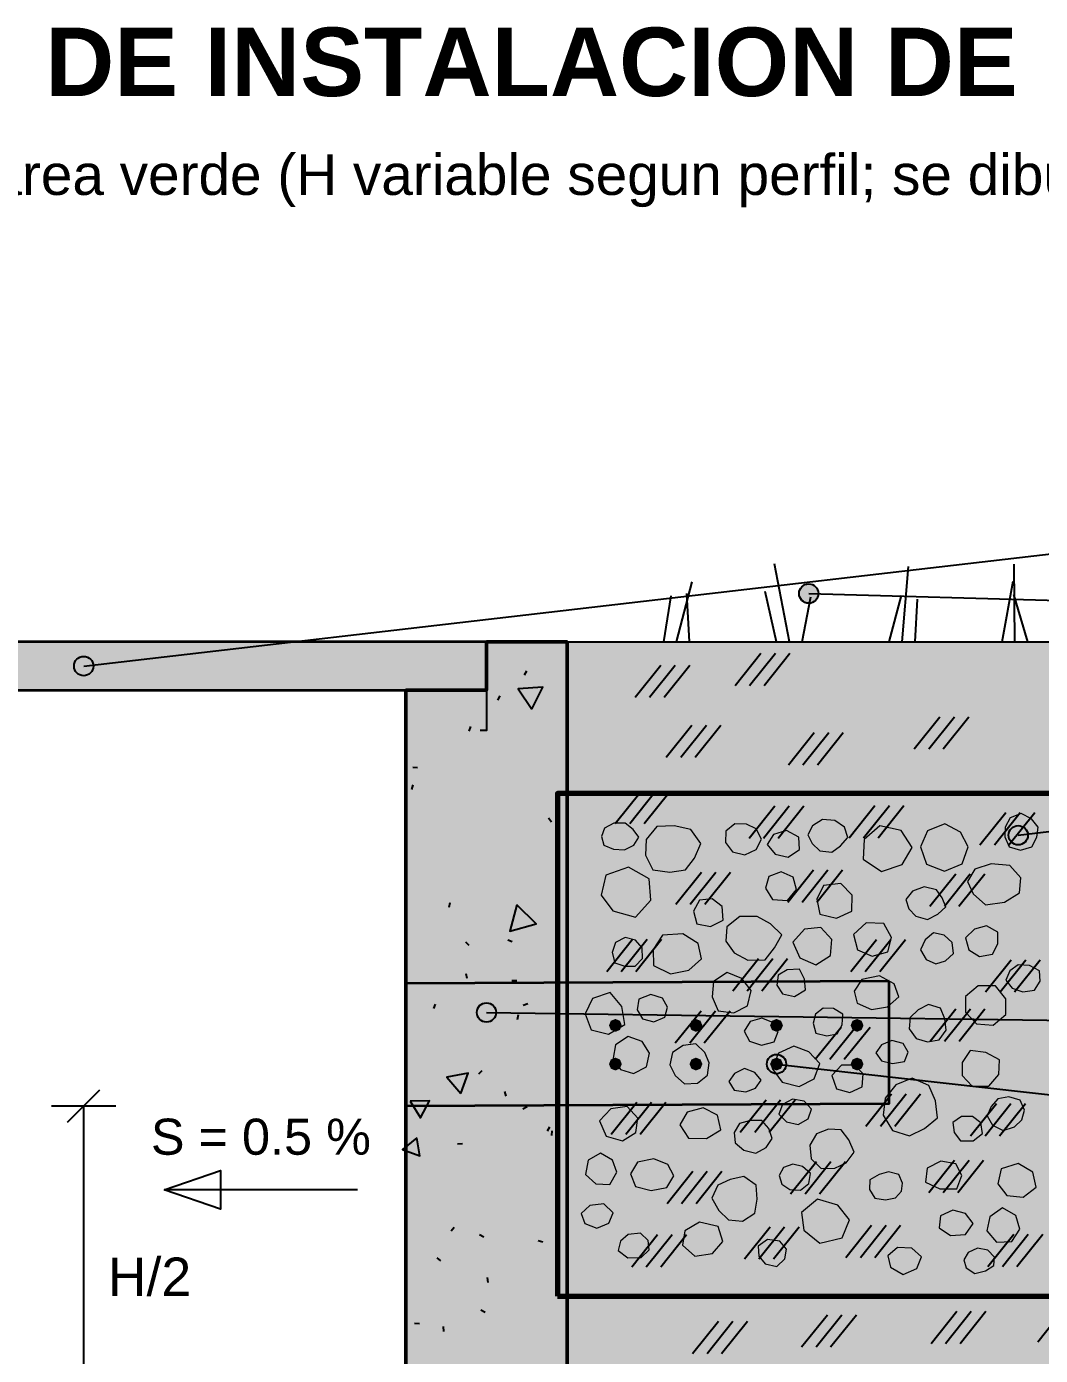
# Model space of a CAD drawing. Header units: metres. Extents: x 0 to 5.98, y 0.35 to 2.3.
# Drawn here: x 3.835 to 4.464, y 1.007 to 1.832 of the extents above; entities that cross this region are included whole.
import ezdxf
from ezdxf.enums import TextEntityAlignment as Align

# ---------------------------------------------------------------- set-up
doc = ezdxf.new("R2010")
doc.units = ezdxf.units.M
for name, color, linetype in [('LEY-COTA', 94, 'Continuous'), ('LEY-RELLENO', 8, 'Continuous'), ('LEY-SIMBOLO', 7, 'Continuous'), ('LEY-TEXTO', 7, 'Continuous'), ('LEY-TITULO', 160, 'Continuous')]:
    doc.layers.add(name, color=color, linetype=linetype)
doc.styles.add('ARIAL', font='arial.ttf')
doc.styles.add('ARIAL-N', font='arialbd.ttf')

# ---------------------------------------------------------------- blocks, each defined once
blk = doc.blocks.new('DETALLE_LLORADERO')
at = {"layer": 'LEY-RELLENO', "true_color": 0xecdec8}
h = blk.add_hatch(color=7, dxfattribs=at)
h.dxf.hatch_style = 1
h.paths.add_polyline_path([(-0.55, -0.31), (1.15, -0.31), (1.15, 0.6), (0.6, 0.6), (0.6, -0.1), (0, -0.1), (0, 0.6), (-0.55, 0.6)])
at = {"layer": 'LEY-RELLENO', "true_color": 0xdeded8}
h = blk.add_hatch(color=7, dxfattribs=at)
h.dxf.hatch_style = 1
h.paths.add_polyline_path([(0, 0), (0.6, 0), (0.6, 0.6), (0.55, 0.6), (0.55, 0.57), (0.5, 0.57), (0.5, 0.1), (0.1, 0.1), (0.1, 0.57), (0.05, 0.57), (0.05, 0.6), (0, 0.6)])
at = {"layer": 'LEY-RELLENO', "true_color": 0xd64646}
h = blk.add_hatch(color=7, dxfattribs=at)
h.dxf.hatch_style = 1
h.paths.add_polyline_path([(0.05, 0.57), (0.55, 0.57), (0.55, 0.6), (0.05, 0.6)])
at = {"layer": 'LEY-RELLENO', "true_color": 0xe8e0d0}
h = blk.add_hatch(color=7, dxfattribs=at)
h.dxf.hatch_style = 1
h.paths.add_polyline_path([(0.6, 0.2), (0.9, 0.2), (0.9, 0.5), (0.6, 0.5)])
at = {"layer": 'LEY-RELLENO', "true_color": 0xb0a084}
h = blk.add_hatch(color=7, dxfattribs=at)
h.dxf.hatch_style = 1
h.paths.add_polyline_path([(0.62315, 0.48433), (0.62143, 0.47918), (0.62283, 0.47395), (0.62889, 0.47135), (0.63558, 0.47099), (0.64138, 0.47385), (0.64447, 0.47888), (0.64096, 0.48364), (0.63616, 0.4875), (0.62897, 0.48747)])
h = blk.add_hatch(color=7, dxfattribs=at)
h.dxf.hatch_style = 1
h.paths.add_polyline_path([(0.69825, 0.47547), (0.70264, 0.46972), (0.71025, 0.46795), (0.71733, 0.4711), (0.72062, 0.47763), (0.71743, 0.48391), (0.71127, 0.4868), (0.70419, 0.48705), (0.69854, 0.48244)])
at = {"layer": 'LEY-RELLENO', "true_color": 0xc4b69c}
h = blk.add_hatch(color=7, dxfattribs=at)
h.dxf.hatch_style = 1
h.paths.add_polyline_path([(0.75848, 0.48977), (0.7524, 0.48591), (0.74953, 0.48028), (0.75214, 0.47479), (0.75679, 0.4703), (0.76424, 0.46954), (0.76979, 0.47349), (0.77433, 0.47859), (0.77223, 0.48494), (0.76627, 0.48913)])
at = {"layer": 'LEY-RELLENO', "true_color": 0x847c70}
h = blk.add_hatch(color=7, dxfattribs=at)
h.dxf.hatch_style = 1
h.paths.add_polyline_path([(0.83433, 0.45761), (0.84526, 0.46236), (0.84887, 0.47273), (0.8441, 0.48197), (0.83437, 0.48703), (0.82378, 0.4828), (0.81929, 0.47276), (0.82315, 0.46213)])
at = {"layer": 'LEY-RELLENO', "true_color": 0xb0a084}
h = blk.add_hatch(color=7, dxfattribs=at)
h.dxf.hatch_style = 1
h.paths.add_polyline_path([(0.88848, 0.4728), (0.89157, 0.47874), (0.89233, 0.48504), (0.88817, 0.49016), (0.88179, 0.4934), (0.87497, 0.49078), (0.87188, 0.48502), (0.87169, 0.47901), (0.87447, 0.47288), (0.88148, 0.47072)])
at = {"layer": 'LEY-RELLENO', "true_color": 0xc4b69c}
h = blk.add_hatch(color=7, dxfattribs=at)
h.dxf.hatch_style = 1
h.paths.add_polyline_path([(0.66654, 0.48583), (0.65572, 0.48543), (0.64909, 0.47733), (0.64871, 0.46762), (0.65318, 0.45849), (0.66384, 0.4571), (0.67343, 0.45858), (0.67919, 0.4657), (0.68302, 0.47491), (0.67689, 0.48349)])
at = {"layer": 'LEY-RELLENO', "true_color": 0xbaa88c}
h = blk.add_hatch(color=7, dxfattribs=at)
h.dxf.hatch_style = 1
h.paths.add_polyline_path([(0.72822, 0.48054), (0.72417, 0.47416), (0.72908, 0.46829), (0.73731, 0.46636), (0.74418, 0.47121), (0.74387, 0.47885), (0.73627, 0.4829)])
at = {"layer": 'LEY-RELLENO', "true_color": 0xb0a084}
h = blk.add_hatch(color=7, dxfattribs=at)
h.dxf.hatch_style = 1
h.paths.add_polyline_path([(0.80792, 0.46185), (0.81417, 0.4725), (0.80726, 0.48297), (0.79405, 0.48575), (0.7843, 0.47737), (0.78385, 0.46515), (0.79517, 0.45759)])
at = {"layer": 'LEY-RELLENO', "true_color": 0xc4b69c}
h = blk.add_hatch(color=7, dxfattribs=at)
h.dxf.hatch_style = 1
h.paths.add_polyline_path([(0.8531, 0.45904), (0.84854, 0.45136), (0.85204, 0.44364), (0.85973, 0.43688), (0.87158, 0.43853), (0.88078, 0.44435), (0.88153, 0.45357), (0.87484, 0.46122), (0.86327, 0.46233)])
at = {"layer": 'LEY-RELLENO', "true_color": 0xb0a084}
h = blk.add_hatch(color=7, dxfattribs=at)
h.dxf.hatch_style = 1
h.paths.add_polyline_path([(0.6284, 0.43305), (0.64238, 0.42915), (0.65196, 0.43972), (0.65096, 0.45305), (0.63808, 0.46029), (0.62417, 0.45532), (0.62113, 0.4429)])
at = {"layer": 'LEY-RELLENO', "true_color": 0xbaa88c}
h = blk.add_hatch(color=7, dxfattribs=at)
h.dxf.hatch_style = 1
h.paths.add_polyline_path([(0.73685, 0.43953), (0.74242, 0.44624), (0.74039, 0.45393), (0.73292, 0.45739), (0.72525, 0.45444), (0.72319, 0.44715), (0.72746, 0.44015)])
at = {"layer": 'LEY-RELLENO', "true_color": 0xc4b69c}
h = blk.add_hatch(color=7, dxfattribs=at)
h.dxf.hatch_style = 1
h.paths.add_polyline_path([(0.76717, 0.42859), (0.77677, 0.43299), (0.77697, 0.44285), (0.76985, 0.45003), (0.75906, 0.44887), (0.75494, 0.44026), (0.75688, 0.43096)])
at = {"layer": 'LEY-RELLENO', "true_color": 0x847c70}
h = blk.add_hatch(color=7, dxfattribs=at)
h.dxf.hatch_style = 1
h.paths.add_polyline_path([(0.83507, 0.43548), (0.83289, 0.44111), (0.82925, 0.44622), (0.82159, 0.44796), (0.81441, 0.44526), (0.81028, 0.44006), (0.81218, 0.43437), (0.81641, 0.42979), (0.82369, 0.42778), (0.83006, 0.43104)])
h = blk.add_hatch(color=7, dxfattribs=at)
h.dxf.hatch_style = 1
h.paths.add_polyline_path([(0.68059, 0.42505), (0.68903, 0.42334), (0.69685, 0.42729), (0.69629, 0.43573), (0.6901, 0.44059), (0.68223, 0.43967), (0.67856, 0.43292)])
at = {"layer": 'LEY-RELLENO', "true_color": 0x968a76}
h = blk.add_hatch(color=7, dxfattribs=at)
h.dxf.hatch_style = 1
h.paths.add_polyline_path([(0.72883, 0.41003), (0.73324, 0.41821), (0.72633, 0.42509), (0.71797, 0.42958), (0.70714, 0.42968), (0.69913, 0.42319), (0.69849, 0.41422), (0.70374, 0.40708), (0.71213, 0.40241), (0.72293, 0.4027)])
at = {"layer": 'LEY-RELLENO', "true_color": 0xb0a084}
h = blk.add_hatch(color=7, dxfattribs=at)
h.dxf.hatch_style = 1
h.paths.add_polyline_path([(0.76355, 0.4053), (0.76432, 0.41531), (0.75759, 0.42268), (0.74744, 0.42165), (0.74018, 0.41375), (0.74456, 0.4039), (0.75439, 0.39965)])
at = {"layer": 'LEY-RELLENO', "true_color": 0xc4b69c}
h = blk.add_hatch(color=7, dxfattribs=at)
h.dxf.hatch_style = 1
h.paths.add_polyline_path([(0.78554, 0.42558), (0.77783, 0.41842), (0.78027, 0.40886), (0.78934, 0.40501), (0.79899, 0.40757), (0.80141, 0.41655), (0.79663, 0.42521)])
at = {"layer": 'LEY-RELLENO', "true_color": 0x847c70}
h = blk.add_hatch(color=7, dxfattribs=at)
h.dxf.hatch_style = 1
h.paths.add_polyline_path([(0.85604, 0.40475), (0.86414, 0.40615), (0.86744, 0.41265), (0.86727, 0.4199), (0.86023, 0.42371), (0.85279, 0.42178), (0.84739, 0.41636), (0.8493, 0.40899)])
h = blk.add_hatch(color=7, dxfattribs=at)
h.dxf.hatch_style = 1
h.paths.add_polyline_path([(0.63597, 0.41652), (0.63007, 0.41335), (0.6281, 0.40719), (0.62966, 0.4008), (0.63586, 0.39867), (0.64224, 0.3987), (0.64691, 0.40351), (0.64669, 0.41012), (0.64238, 0.41495)])
h = blk.add_hatch(color=7, dxfattribs=at)
h.dxf.hatch_style = 1
h.paths.add_polyline_path([(0.66426, 0.39393), (0.6755, 0.39632), (0.68347, 0.40323), (0.68133, 0.4128), (0.67178, 0.41872), (0.65923, 0.41794), (0.65353, 0.40914), (0.65359, 0.39923)])
h = blk.add_hatch(color=7, dxfattribs=at)
h.dxf.hatch_style = 1
h.paths.add_polyline_path([(0.82888, 0.40013), (0.83486, 0.40212), (0.83975, 0.40664), (0.83908, 0.41352), (0.83412, 0.41801), (0.82745, 0.41949), (0.82221, 0.41512), (0.81934, 0.4088), (0.82292, 0.40283)])
at = {"layer": 'LEY-RELLENO', "true_color": 0xc4b69c}
h = blk.add_hatch(color=7, dxfattribs=at)
h.dxf.hatch_style = 1
h.paths.add_polyline_path([(0.73098, 0.3931), (0.73025, 0.38704), (0.73376, 0.38155), (0.74121, 0.37998), (0.74789, 0.38397), (0.74737, 0.39077), (0.7442, 0.39688), (0.73667, 0.39653)])
at = {"layer": 'LEY-RELLENO', "true_color": 0xbaa88c}
h = blk.add_hatch(color=7, dxfattribs=at)
h.dxf.hatch_style = 1
h.paths.add_polyline_path([(0.89324, 0.39588), (0.88694, 0.39922), (0.87997, 0.39967), (0.87477, 0.39581), (0.87232, 0.39014), (0.87631, 0.38503), (0.88278, 0.38288), (0.89012, 0.38389), (0.89362, 0.38951)])
at = {"layer": 'LEY-RELLENO', "true_color": 0xb4d6f6}
h = blk.add_hatch(color=7, dxfattribs=at)
h.dxf.hatch_style = 1
h.paths.add_polyline_path([(0.8, 0.3895), (0.5, 0.388), (0.5, 0.312), (0.8, 0.3135)])
at = {"layer": 'LEY-RELLENO', "true_color": 0x847c70}
h = blk.add_hatch(color=7, dxfattribs=at)
h.dxf.hatch_style = 1
h.paths.add_polyline_path([(0.69388, 0.37101), (0.70349, 0.36984), (0.71208, 0.3741), (0.71419, 0.38367), (0.70843, 0.39111), (0.69939, 0.3949), (0.69092, 0.38924), (0.69016, 0.37978)])
at = {"layer": 'LEY-RELLENO', "true_color": 0xc4b69c}
h = blk.add_hatch(color=7, dxfattribs=at)
h.dxf.hatch_style = 1
h.paths.add_polyline_path([(0.806, 0.37968), (0.80294, 0.38779), (0.79387, 0.39275), (0.78298, 0.39053), (0.77829, 0.38334), (0.78007, 0.37571), (0.78901, 0.37191), (0.79892, 0.37343)])
at = {"layer": 'LEY-RELLENO', "true_color": 0xbaa88c}
h = blk.add_hatch(color=7, dxfattribs=at)
h.dxf.hatch_style = 1
h.paths.add_polyline_path([(0.63576, 0.36262), (0.63395, 0.37371), (0.62671, 0.38238), (0.61582, 0.37859), (0.61121, 0.36925), (0.61487, 0.35914), (0.62579, 0.35648)])
h = blk.add_hatch(color=7, dxfattribs=at)
h.dxf.hatch_style = 1
h.paths.add_polyline_path([(0.65393, 0.36413), (0.66078, 0.36706), (0.66227, 0.37321), (0.65925, 0.37886), (0.65193, 0.38127), (0.64454, 0.37823), (0.6436, 0.37167), (0.64681, 0.36616)])
at = {"layer": 'LEY-RELLENO', "true_color": 0x847c70}
h = blk.add_hatch(color=7, dxfattribs=at)
h.dxf.hatch_style = 1
h.paths.add_polyline_path([(0.85402, 0.36294), (0.86438, 0.36216), (0.87227, 0.36872), (0.87229, 0.37847), (0.86597, 0.3865), (0.85514, 0.38661), (0.8472, 0.37993), (0.84734, 0.37016)])
h = blk.add_hatch(color=7, dxfattribs=at)
h.dxf.hatch_style = 1
h.paths.add_polyline_path([(0.76535, 0.37257), (0.75905, 0.37264), (0.75422, 0.36903), (0.75269, 0.36338), (0.75446, 0.3571), (0.76113, 0.35548), (0.76769, 0.35671), (0.77083, 0.36234), (0.77108, 0.36891)])
h = blk.add_hatch(color=7, dxfattribs=at)
h.dxf.hatch_style = 1
h.paths.add_polyline_path([(0.8124, 0.35982), (0.81658, 0.35385), (0.82361, 0.35186), (0.831, 0.35305), (0.83537, 0.35908), (0.83454, 0.36601), (0.83173, 0.3727), (0.82438, 0.37505), (0.81801, 0.37156), (0.81301, 0.36688)])
at = {"layer": 'LEY-RELLENO', "true_color": 0x232323}
h = blk.add_hatch(color=7, dxfattribs=at)
h.dxf.hatch_style = 1
h.paths.add_polyline_path([(0.634, 0.362), (0.63283, 0.36483), (0.63, 0.366), (0.62717, 0.36483), (0.626, 0.362), (0.62717, 0.35917), (0.63, 0.358), (0.63283, 0.35917)])
h = blk.add_hatch(color=7, dxfattribs=at)
h.dxf.hatch_style = 1
h.paths.add_polyline_path([(0.684, 0.362), (0.68283, 0.36483), (0.68, 0.366), (0.67717, 0.36483), (0.676, 0.362), (0.67717, 0.35917), (0.68, 0.358), (0.68283, 0.35917)])
at = {"layer": 'LEY-RELLENO', "true_color": 0x847c70}
h = blk.add_hatch(color=7, dxfattribs=at)
h.dxf.hatch_style = 1
h.paths.add_polyline_path([(0.71362, 0.36434), (0.70986, 0.35837), (0.7132, 0.35211), (0.72073, 0.34965), (0.72845, 0.35189), (0.73106, 0.35822), (0.72767, 0.36384), (0.72091, 0.36656)])
at = {"layer": 'LEY-RELLENO', "true_color": 0x232323}
h = blk.add_hatch(color=7, dxfattribs=at)
h.dxf.hatch_style = 1
h.paths.add_polyline_path([(0.734, 0.362), (0.73283, 0.36483), (0.73, 0.366), (0.72717, 0.36483), (0.726, 0.362), (0.72717, 0.35917), (0.73, 0.358), (0.73283, 0.35917)])
h = blk.add_hatch(color=7, dxfattribs=at)
h.dxf.hatch_style = 1
h.paths.add_polyline_path([(0.784, 0.362), (0.78283, 0.36483), (0.78, 0.366), (0.77717, 0.36483), (0.776, 0.362), (0.77717, 0.35917), (0.78, 0.358), (0.78283, 0.35917)])
at = {"layer": 'LEY-RELLENO', "true_color": 0xbaa88c}
h = blk.add_hatch(color=7, dxfattribs=at)
h.dxf.hatch_style = 1
h.paths.add_polyline_path([(0.64924, 0.33624), (0.65108, 0.34469), (0.64659, 0.35201), (0.63784, 0.35508), (0.62997, 0.35003), (0.62868, 0.34156), (0.63315, 0.33471), (0.64134, 0.33204)])
h = blk.add_hatch(color=7, dxfattribs=at)
h.dxf.hatch_style = 1
h.paths.add_polyline_path([(0.66382, 0.33757), (0.66719, 0.33093), (0.67291, 0.32581), (0.68096, 0.32608), (0.68707, 0.33118), (0.68813, 0.33866), (0.68543, 0.34526), (0.67984, 0.35057), (0.67197, 0.34959), (0.6655, 0.34516)])
at = {"layer": 'LEY-RELLENO', "true_color": 0xc4b69c}
h = blk.add_hatch(color=7, dxfattribs=at)
h.dxf.hatch_style = 1
h.paths.add_polyline_path([(0.73124, 0.34475), (0.72739, 0.33522), (0.73347, 0.32666), (0.74397, 0.3241), (0.75344, 0.32884), (0.75693, 0.33834), (0.75003, 0.34561), (0.74075, 0.3491)])
at = {"layer": 'LEY-RELLENO', "true_color": 0x847c70}
h = blk.add_hatch(color=7, dxfattribs=at)
h.dxf.hatch_style = 1
h.paths.add_polyline_path([(0.79509, 0.35002), (0.79173, 0.34506), (0.79517, 0.34004), (0.80189, 0.33842), (0.80938, 0.33964), (0.81174, 0.3454), (0.80867, 0.35078), (0.80147, 0.35255)])
h = blk.add_hatch(color=7, dxfattribs=at)
h.dxf.hatch_style = 1
h.paths.add_polyline_path([(0.85027, 0.34648), (0.84515, 0.33894), (0.84531, 0.33088), (0.8515, 0.32424), (0.86175, 0.32421), (0.8679, 0.33146), (0.86835, 0.34058), (0.8599, 0.34507)])
at = {"layer": 'LEY-RELLENO', "true_color": 0x232323}
h = blk.add_hatch(color=7, dxfattribs=at)
h.dxf.hatch_style = 1
h.paths.add_polyline_path([(0.634, 0.338), (0.63283, 0.34083), (0.63, 0.342), (0.62717, 0.34083), (0.626, 0.338), (0.62717, 0.33517), (0.63, 0.334), (0.63283, 0.33517)])
h = blk.add_hatch(color=7, dxfattribs=at)
h.dxf.hatch_style = 1
h.paths.add_polyline_path([(0.684, 0.338), (0.68283, 0.34083), (0.68, 0.342), (0.67717, 0.34083), (0.676, 0.338), (0.67717, 0.33517), (0.68, 0.334), (0.68283, 0.33517)])
h = blk.add_hatch(color=7, dxfattribs=at)
h.dxf.hatch_style = 1
h.paths.add_polyline_path([(0.734, 0.338), (0.73283, 0.34083), (0.73, 0.342), (0.72717, 0.34083), (0.726, 0.338), (0.72717, 0.33517), (0.73, 0.334), (0.73283, 0.33517)])
h = blk.add_hatch(color=7, dxfattribs=at)
h.dxf.hatch_style = 1
h.paths.add_polyline_path([(0.784, 0.338), (0.78283, 0.34083), (0.78, 0.342), (0.77717, 0.34083), (0.776, 0.338), (0.77717, 0.33517), (0.78, 0.334), (0.78283, 0.33517)])
at = {"layer": 'LEY-RELLENO', "true_color": 0x968a76}
h = blk.add_hatch(color=7, dxfattribs=at)
h.dxf.hatch_style = 1
h.paths.add_polyline_path([(0.71093, 0.32069), (0.71697, 0.32299), (0.72052, 0.32793), (0.71658, 0.33274), (0.7101, 0.33527), (0.70401, 0.33224), (0.70051, 0.32723), (0.70368, 0.32172)])
at = {"layer": 'LEY-RELLENO', "true_color": 0xbaa88c}
h = blk.add_hatch(color=7, dxfattribs=at)
h.dxf.hatch_style = 1
h.paths.add_polyline_path([(0.7672, 0.32266), (0.7755, 0.3204), (0.78317, 0.32384), (0.78388, 0.33194), (0.77821, 0.33727), (0.77023, 0.3373), (0.76433, 0.331)])
at = {"layer": 'LEY-RELLENO', "true_color": 0x968a76}
h = blk.add_hatch(color=7, dxfattribs=at)
h.dxf.hatch_style = 1
h.paths.add_polyline_path([(0.79613, 0.3062), (0.80194, 0.29674), (0.81248, 0.29346), (0.82183, 0.29795), (0.82993, 0.30463), (0.82874, 0.3151), (0.82445, 0.32478), (0.81417, 0.32927), (0.80396, 0.32507), (0.7975, 0.31684)])
at = {"layer": 'LEY-RELLENO', "true_color": 0x847c70}
h = blk.add_hatch(color=7, dxfattribs=at)
h.dxf.hatch_style = 1
h.paths.add_polyline_path([(0.75169, 0.31002), (0.74708, 0.31497), (0.73987, 0.31631), (0.7338, 0.3129), (0.73152, 0.30695), (0.73629, 0.30209), (0.74348, 0.30046), (0.74955, 0.30405)])
at = {"layer": 'LEY-RELLENO', "true_color": 0xb0a084}
h = blk.add_hatch(color=7, dxfattribs=at)
h.dxf.hatch_style = 1
h.paths.add_polyline_path([(0.86736, 0.31636), (0.86317, 0.31176), (0.86065, 0.3059), (0.86402, 0.3), (0.87074, 0.29679), (0.87768, 0.29908), (0.88235, 0.30342), (0.88395, 0.30941), (0.88129, 0.31558), (0.87419, 0.31764)])
at = {"layer": 'LEY-RELLENO', "true_color": 0x968a76}
h = blk.add_hatch(color=7, dxfattribs=at)
h.dxf.hatch_style = 1
h.paths.add_polyline_path([(0.62022, 0.30272), (0.62422, 0.29327), (0.63432, 0.29038), (0.64263, 0.29559), (0.64383, 0.30448), (0.63735, 0.31171), (0.62714, 0.31027)])
at = {"layer": 'LEY-RELLENO', "true_color": 0xb0a084}
h = blk.add_hatch(color=7, dxfattribs=at)
h.dxf.hatch_style = 1
h.paths.add_polyline_path([(0.67003, 0.30021), (0.67538, 0.29202), (0.68649, 0.29182), (0.69539, 0.29727), (0.6933, 0.30623), (0.68442, 0.31087), (0.6746, 0.30812)])
at = {"layer": 'LEY-RELLENO', "true_color": 0x968a76}
h = blk.add_hatch(color=7, dxfattribs=at)
h.dxf.hatch_style = 1
h.paths.add_polyline_path([(0.85161, 0.30554), (0.8449, 0.30543), (0.83937, 0.30165), (0.84025, 0.29561), (0.84425, 0.29025), (0.85202, 0.29031), (0.85779, 0.29495), (0.8568, 0.30151)])
h = blk.add_hatch(color=7, dxfattribs=at)
h.dxf.hatch_style = 1
h.paths.add_polyline_path([(0.70713, 0.30117), (0.70376, 0.29552), (0.7044, 0.28906), (0.70977, 0.28457), (0.71708, 0.28275), (0.7236, 0.28621), (0.72724, 0.29188), (0.72531, 0.298), (0.72094, 0.303), (0.71383, 0.30307)])
at = {"layer": 'LEY-RELLENO', "true_color": 0x847c70}
h = blk.add_hatch(color=7, dxfattribs=at)
h.dxf.hatch_style = 1
h.paths.add_polyline_path([(0.75767, 0.2731), (0.76611, 0.27346), (0.77314, 0.27676), (0.77826, 0.28339), (0.77496, 0.291), (0.77022, 0.29727), (0.76222, 0.29767), (0.75484, 0.29475), (0.75068, 0.2877), (0.7515, 0.27926)])
at = {"layer": 'LEY-RELLENO', "true_color": 0xc4b69c}
h = blk.add_hatch(color=7, dxfattribs=at)
h.dxf.hatch_style = 1
h.paths.add_polyline_path([(0.61313, 0.27826), (0.61135, 0.26951), (0.61783, 0.26372), (0.62652, 0.26328), (0.63088, 0.27082), (0.62815, 0.27838), (0.62085, 0.28265)])
at = {"layer": 'LEY-RELLENO', "true_color": 0xbaa88c}
h = blk.add_hatch(color=7, dxfattribs=at)
h.dxf.hatch_style = 1
h.paths.add_polyline_path([(0.6424, 0.26207), (0.65217, 0.25953), (0.66191, 0.26144), (0.66618, 0.26853), (0.66251, 0.27556), (0.65379, 0.27914), (0.64377, 0.2771), (0.63933, 0.26982)])
at = {"layer": 'LEY-RELLENO', "true_color": 0x847c70}
h = blk.add_hatch(color=7, dxfattribs=at)
h.dxf.hatch_style = 1
h.paths.add_polyline_path([(0.73321, 0.26339), (0.73827, 0.26019), (0.74479, 0.25983), (0.75015, 0.2638), (0.75103, 0.27014), (0.74622, 0.27451), (0.74019, 0.27589), (0.73432, 0.2739), (0.73169, 0.26878)])
at = {"layer": 'LEY-RELLENO', "true_color": 0xc4b69c}
h = blk.add_hatch(color=7, dxfattribs=at)
h.dxf.hatch_style = 1
h.paths.add_polyline_path([(0.84184, 0.26053), (0.84494, 0.26875), (0.84125, 0.27602), (0.83193, 0.27776), (0.82348, 0.27346), (0.82236, 0.26462), (0.83146, 0.26052)])
at = {"layer": 'LEY-RELLENO', "true_color": 0x847c70}
h = blk.add_hatch(color=7, dxfattribs=at)
h.dxf.hatch_style = 1
h.paths.add_polyline_path([(0.86933, 0.27294), (0.86743, 0.26368), (0.87303, 0.25649), (0.88309, 0.25549), (0.89118, 0.26163), (0.88906, 0.2709), (0.88003, 0.27624)])
h = blk.add_hatch(color=7, dxfattribs=at)
h.dxf.hatch_style = 1
h.paths.add_polyline_path([(0.69354, 0.26284), (0.68987, 0.25473), (0.69426, 0.24721), (0.70011, 0.24133), (0.70896, 0.2404), (0.71657, 0.24543), (0.71805, 0.25405), (0.7173, 0.26293), (0.70971, 0.26831), (0.70114, 0.26633)])
at = {"layer": 'LEY-RELLENO', "true_color": 0xb0a084}
h = blk.add_hatch(color=7, dxfattribs=at)
h.dxf.hatch_style = 1
h.paths.add_polyline_path([(0.8059, 0.26943), (0.79952, 0.27104), (0.79362, 0.26943), (0.78795, 0.26619), (0.78768, 0.26017), (0.79093, 0.25479), (0.79769, 0.25364), (0.80375, 0.25494), (0.80762, 0.25901), (0.80811, 0.26415)])
at = {"layer": 'LEY-RELLENO', "true_color": 0x847c70}
h = blk.add_hatch(color=7, dxfattribs=at)
h.dxf.hatch_style = 1
h.paths.add_polyline_path([(0.62855, 0.24564), (0.62288, 0.2512), (0.61418, 0.25017), (0.6088, 0.24531), (0.61099, 0.23912), (0.6185, 0.2362), (0.62591, 0.23927)])
at = {"layer": 'LEY-RELLENO', "true_color": 0x968a76}
h = blk.add_hatch(color=7, dxfattribs=at)
h.dxf.hatch_style = 1
h.paths.add_polyline_path([(0.74554, 0.2459), (0.747, 0.23487), (0.7569, 0.22682), (0.77075, 0.23025), (0.77525, 0.24139), (0.76811, 0.25047), (0.75541, 0.2542)])
at = {"layer": 'LEY-RELLENO', "true_color": 0xb0a084}
h = blk.add_hatch(color=7, dxfattribs=at)
h.dxf.hatch_style = 1
h.paths.add_polyline_path([(0.86241, 0.24328), (0.86061, 0.23445), (0.86658, 0.22744), (0.87595, 0.22778), (0.88093, 0.23545), (0.87859, 0.24404), (0.87025, 0.2488)])
at = {"layer": 'LEY-RELLENO', "true_color": 0x968a76}
h = blk.add_hatch(color=7, dxfattribs=at)
h.dxf.hatch_style = 1
h.paths.add_polyline_path([(0.67931, 0.21879), (0.69025, 0.22053), (0.69672, 0.22778), (0.69384, 0.23714), (0.68229, 0.23983), (0.67301, 0.23452), (0.67166, 0.2256)])
h = blk.add_hatch(color=7, dxfattribs=at)
h.dxf.hatch_style = 1
h.paths.add_polyline_path([(0.84724, 0.24528), (0.83937, 0.2474), (0.8318, 0.24383), (0.83103, 0.23646), (0.8379, 0.23162), (0.84724, 0.23226), (0.85196, 0.23906)])
at = {"layer": 'LEY-RELLENO', "true_color": 0xb0a084}
h = blk.add_hatch(color=7, dxfattribs=at)
h.dxf.hatch_style = 1
h.paths.add_polyline_path([(0.63316, 0.22808), (0.63166, 0.2222), (0.63766, 0.21775), (0.64603, 0.21787), (0.65104, 0.22272), (0.65033, 0.22845), (0.64553, 0.23313), (0.63786, 0.23217)])
at = {"layer": 'LEY-RELLENO', "true_color": 0xbaa88c}
h = blk.add_hatch(color=7, dxfattribs=at)
h.dxf.hatch_style = 1
h.paths.add_polyline_path([(0.719, 0.21879), (0.72287, 0.214), (0.73021, 0.21228), (0.73509, 0.21719), (0.73627, 0.22304), (0.732, 0.2281), (0.72447, 0.22913), (0.71852, 0.22495)])
at = {"layer": 'LEY-RELLENO', "true_color": 0xb0a084}
h = blk.add_hatch(color=7, dxfattribs=at)
h.dxf.hatch_style = 1
h.paths.add_polyline_path([(0.8051, 0.22406), (0.79909, 0.2189), (0.80064, 0.21189), (0.80854, 0.20742), (0.81712, 0.21117), (0.81992, 0.21827), (0.81389, 0.22377)])
at = {"layer": 'LEY-RELLENO', "true_color": 0xc4b69c}
h = blk.add_hatch(color=7, dxfattribs=at)
h.dxf.hatch_style = 1
h.paths.add_polyline_path([(0.86122, 0.22242), (0.85465, 0.22378), (0.84898, 0.22109), (0.84619, 0.21657), (0.84774, 0.21156), (0.85312, 0.20796), (0.85977, 0.20962), (0.86493, 0.21289), (0.86531, 0.21821)])
at = {"layer": 'LEY-SIMBOLO'}
h = blk.add_hatch(color=30, dxfattribs=at)
edge = h.paths.add_edge_path()
edge.add_arc((0.75, 0.63), 0.006, 0, 360)
h = blk.add_hatch(color=30, dxfattribs=at)
edge = h.paths.add_edge_path()
edge.add_arc((0.3, 0.585), 0.006, 0, 360)
h = blk.add_hatch(color=30, dxfattribs=at)
edge = h.paths.add_edge_path()
edge.add_arc((0.88, 0.48), 0.006, 0, 360)
h = blk.add_hatch(color=30, dxfattribs=at)
edge = h.paths.add_edge_path()
edge.add_arc((0.55, 0.37), 0.006, 0, 360)
h = blk.add_hatch(color=30, dxfattribs=at)
edge = h.paths.add_edge_path()
edge.add_arc((0.73, 0.338), 0.006, 0, 360)
at = {"layer": 'LEY-COTA', "color": 30}
for p, q in [((0.3, 0.585), (1.29, 0.7)), ((0.75, 0.63), (1.29, 0.615)), ((0.88, 0.48), (1.29, 0.53)), ((0.55, 0.37), (1.29, 0.36)), ((0.73, 0.338), (1.29, 0.275))]:
    blk.add_line(p, q, dxfattribs=at)
at = {"layer": 'LEY-COTA', "color": 94}
for p, q in [((0.29, 0.302), (0.31, 0.322)), ((0.28, 0.312), (0.32, 0.312)), ((0.3, 0.1), (0.3, 0.312))]:
    blk.add_line(p, q, dxfattribs=at)
at = {"layer": 'LEY-RELLENO', "true_color": 0xa5845c}
for p, q in [((0.64219, 0.56561), (0.65819, 0.58561)), ((0.65119, 0.56561), (0.66719, 0.58561)), ((0.66019, 0.56561), (0.67619, 0.58561)), ((0.7043, 0.57294), (0.7203, 0.59294)), ((0.7133, 0.57294), (0.7293, 0.59294)), ((0.7223, 0.57294), (0.7383, 0.59294)), ((0.81544, 0.53354), (0.83144, 0.55354)), ((0.82444, 0.53354), (0.84044, 0.55354)), ((0.83344, 0.53354), (0.84944, 0.55354)), ((0.66153, 0.52842), (0.67753, 0.54842)), ((0.67053, 0.52842), (0.68653, 0.54842)), ((0.67953, 0.52842), (0.69553, 0.54842)), ((0.73738, 0.52373), (0.75338, 0.54373)), ((0.74638, 0.52373), (0.76238, 0.54373)), ((0.75538, 0.52373), (0.77138, 0.54373)), ((0.6299, 0.48734), (0.6459, 0.50734)), ((0.6389, 0.48734), (0.6549, 0.50734)), ((0.6479, 0.48734), (0.6639, 0.50734)), ((0.71294, 0.47825), (0.72894, 0.49825)), ((0.72194, 0.47825), (0.73794, 0.49825)), ((0.73094, 0.47825), (0.74694, 0.49825)), ((0.77507, 0.47849), (0.79107, 0.49849)), ((0.78407, 0.47849), (0.80007, 0.49849)), ((0.79307, 0.47849), (0.80907, 0.49849)), ((0.85622, 0.47405), (0.87222, 0.49405)), ((0.86522, 0.47405), (0.88122, 0.49405)), ((0.87422, 0.47405), (0.89022, 0.49405)), ((0.66742, 0.43719), (0.68342, 0.45719)), ((0.67642, 0.43719), (0.69242, 0.45719)), ((0.68542, 0.43719), (0.70142, 0.45719)), ((0.73693, 0.43855), (0.75293, 0.45855)), ((0.74593, 0.43855), (0.76193, 0.45855)), ((0.75493, 0.43855), (0.77093, 0.45855)), ((0.82521, 0.43596), (0.84121, 0.45596)), ((0.83421, 0.43596), (0.85021, 0.45596)), ((0.84321, 0.43596), (0.85921, 0.45596)), ((0.62462, 0.39548), (0.64062, 0.41548)), ((0.63362, 0.39548), (0.64962, 0.41548)), ((0.64262, 0.39548), (0.65862, 0.41548)), ((0.77605, 0.39539), (0.79205, 0.41539)), ((0.78505, 0.39539), (0.80105, 0.41539)), ((0.79405, 0.39539), (0.81005, 0.41539)), ((0.70281, 0.38348), (0.71881, 0.40348)), ((0.71181, 0.38348), (0.72781, 0.40348)), ((0.72081, 0.38348), (0.73681, 0.40348)), ((0.85971, 0.38273), (0.87571, 0.40273)), ((0.86871, 0.38273), (0.88471, 0.40273)), ((0.87771, 0.38273), (0.89371, 0.40273)), ((0.8253, 0.35218), (0.8413, 0.37218)), ((0.8343, 0.35218), (0.8503, 0.37218)), ((0.8433, 0.35218), (0.8593, 0.37218)), ((0.66718, 0.3511), (0.68318, 0.3711)), ((0.67618, 0.3511), (0.69218, 0.3711)), ((0.68518, 0.3511), (0.70118, 0.3711)), ((0.75407, 0.34099), (0.77007, 0.36099)), ((0.76307, 0.34099), (0.77907, 0.36099)), ((0.77207, 0.34099), (0.78807, 0.36099)), ((0.62738, 0.29439), (0.64338, 0.31439)), ((0.63638, 0.29439), (0.65238, 0.31439)), ((0.64538, 0.29439), (0.66138, 0.31439)), ((0.70749, 0.2958), (0.72349, 0.3158)), ((0.71649, 0.2958), (0.73249, 0.3158)), ((0.72549, 0.2958), (0.74149, 0.3158)), ((0.78545, 0.29943), (0.80145, 0.31943)), ((0.79445, 0.29943), (0.81045, 0.31943)), ((0.80345, 0.29943), (0.81945, 0.31943)), ((0.85048, 0.29354), (0.86648, 0.31354)), ((0.85948, 0.29354), (0.87548, 0.31354)), ((0.86848, 0.29354), (0.88448, 0.31354)), ((0.73872, 0.25744), (0.75472, 0.27744)), ((0.74772, 0.25744), (0.76372, 0.27744)), ((0.75672, 0.25744), (0.77272, 0.27744)), ((0.82449, 0.25825), (0.84049, 0.27825)), ((0.83349, 0.25825), (0.84949, 0.27825)), ((0.84249, 0.25825), (0.85849, 0.27825)), ((0.66206, 0.25151), (0.67806, 0.27151)), ((0.67106, 0.25151), (0.68706, 0.27151)), ((0.68006, 0.25151), (0.69606, 0.27151)), ((0.6402, 0.21218), (0.6562, 0.23218)), ((0.6492, 0.21218), (0.6652, 0.23218)), ((0.6582, 0.21218), (0.6742, 0.23218)), ((0.71003, 0.21704), (0.72603, 0.23704)), ((0.71903, 0.21704), (0.73503, 0.23704)), ((0.72803, 0.21704), (0.74403, 0.23704)), ((0.77305, 0.21791), (0.78905, 0.23791)), ((0.78205, 0.21791), (0.79805, 0.23791)), ((0.79105, 0.21791), (0.80705, 0.23791)), ((0.86124, 0.21234), (0.87724, 0.23234)), ((0.87024, 0.21234), (0.88624, 0.23234)), ((0.87924, 0.21234), (0.89524, 0.23234)), ((0.74559, 0.16244), (0.76159, 0.18244)), ((0.75459, 0.16244), (0.77059, 0.18244)), ((0.76359, 0.16244), (0.77959, 0.18244)), ((0.82588, 0.16458), (0.84188, 0.18458)), ((0.83488, 0.16458), (0.85088, 0.18458)), ((0.84388, 0.16458), (0.85988, 0.18458)), ((0.89216, 0.16557), (0.90816, 0.18557)), ((0.67795, 0.15834), (0.69395, 0.17834)), ((0.68695, 0.15834), (0.70295, 0.17834)), ((0.69595, 0.15834), (0.71195, 0.17834))]:
    blk.add_line(p, q, dxfattribs=at)
at = {"layer": 'LEY-RELLENO', "true_color": 0x787874}
for p, q in [((0.57365, 0.57946), (0.575, 0.58214)), ((0.55713, 0.56388), (0.55845, 0.56657)), ((0.5392, 0.5447), (0.54024, 0.54751)), ((0.50722, 0.52183), (0.50423, 0.52206)), ((0.50367, 0.50847), (0.50459, 0.51133)), ((0.59029, 0.48808), (0.58858, 0.49055)), ((0.5268, 0.43536), (0.5275, 0.43828)), ((0.53931, 0.41151), (0.53727, 0.4137)), ((0.566, 0.41389), (0.56317, 0.41488)), ((0.538, 0.391), (0.53731, 0.39392)), ((0.56583, 0.38976), (0.56883, 0.38987)), ((0.5173, 0.37247), (0.51844, 0.37525)), ((0.57272, 0.37458), (0.57556, 0.37554)), ((0.5692, 0.36574), (0.56986, 0.36866)), ((0.54524, 0.33183), (0.54727, 0.33404)), ((0.56222, 0.31813), (0.56133, 0.32099)), ((0.57261, 0.31014), (0.57521, 0.31163)), ((0.58778, 0.29652), (0.5894, 0.29905)), ((0.59046, 0.29356), (0.59067, 0.29655)), ((0.53205, 0.28859), (0.53505, 0.2886)), ((0.52811, 0.23448), (0.53004, 0.23678)), ((0.54837, 0.23061), (0.54569, 0.23196)), ((0.58492, 0.22747), (0.58203, 0.22827)), ((0.52157, 0.21582), (0.51929, 0.21777)), ((0.55106, 0.20249), (0.55064, 0.20546)), ((0.54908, 0.18379), (0.54652, 0.18534)), ((0.50834, 0.17688), (0.50534, 0.17689)), ((0.52363, 0.17209), (0.52326, 0.17507))]:
    blk.add_line(p, q, dxfattribs=at)
for points in [[(0.57817, 0.55815), (0.585, 0.57197), (0.56962, 0.57089)], [(0.5688, 0.4368), (0.56458, 0.42055), (0.58073, 0.42512)], [(0.53413, 0.31977), (0.53862, 0.33237), (0.52548, 0.32988)], [(0.5027, 0.31487), (0.50903, 0.3046), (0.5147, 0.31524)], [(0.50673, 0.29224), (0.49791, 0.28488), (0.50872, 0.28097)]]:
    blk.add_lwpolyline(points, close=True, dxfattribs=at)
at = {"layer": 'LEY-SIMBOLO', "true_color": 0x3c963c}
for p, q in [((0.738, 0.6), (0.72878, 0.64836)), ((0.808, 0.6), (0.81191, 0.64689)), ((0.878, 0.6), (0.87748, 0.64828)), ((0.668, 0.6), (0.6776, 0.63736)), ((0.87, 0.6), (0.8768, 0.63773)), ((0.66, 0.6), (0.66459, 0.62853)), ((0.676, 0.6), (0.67436, 0.63009)), ((0.73, 0.6), (0.72304, 0.63135)), ((0.746, 0.6), (0.75129, 0.62788)), ((0.8, 0.6), (0.80751, 0.62889)), ((0.886, 0.6), (0.87721, 0.62942)), ((0.816, 0.6), (0.8176, 0.62647))]:
    blk.add_line(p, q, dxfattribs=at)
at = {"layer": 'LEY-SIMBOLO', "true_color": 0xa5845c}
blk.add_line((0.6, 0.6), (1.15, 0.6), dxfattribs=at)
at = {"layer": 'LEY-SIMBOLO', "color": 1}
blk.add_line((0.47, 0.26), (0.35, 0.26), dxfattribs=at)
at = {"layer": 'LEY-SIMBOLO', "color": 5, "lineweight": 50}
blk.add_lwpolyline([(0, 0), (0.6, 0), (0.6, 0.6), (0.55, 0.6), (0.55, 0.57), (0.5, 0.57), (0.5, 0.1), (0.1, 0.1), (0.1, 0.57), (0.05, 0.57), (0.05, 0.6), (0, 0.6)], close=True, dxfattribs=at)
at = {"layer": 'LEY-SIMBOLO', "color": 1, "lineweight": 35}
blk.add_lwpolyline([(0.05, 0.57), (0.55, 0.57), (0.55, 0.6), (0.05, 0.6)], close=True, dxfattribs=at)
at = {"layer": 'LEY-SIMBOLO', "color": 5, "lineweight": 25}
blk.add_lwpolyline([(0.55, 0.57), (0.55, 0.545), (0.546, 0.545)], dxfattribs=at)
at = {"layer": 'LEY-SIMBOLO', "lineweight": 70, "true_color": 0x0096c8}
blk.add_lwpolyline([(0.594, 0.194), (0.906, 0.194), (0.906, 0.506), (0.594, 0.506)], close=True, dxfattribs=at)
at = {"layer": 'LEY-SIMBOLO', "lineweight": 13, "true_color": 0x464646}
for points in [[(0.62315, 0.48433), (0.62143, 0.47918), (0.62283, 0.47395), (0.62889, 0.47135), (0.63558, 0.47099), (0.64138, 0.47385), (0.64447, 0.47888), (0.64096, 0.48364), (0.63616, 0.4875), (0.62897, 0.48747)], [(0.69825, 0.47547), (0.70264, 0.46972), (0.71025, 0.46795), (0.71733, 0.4711), (0.72062, 0.47763), (0.71743, 0.48391), (0.71127, 0.4868), (0.70419, 0.48705), (0.69854, 0.48244)], [(0.75848, 0.48977), (0.7524, 0.48591), (0.74953, 0.48028), (0.75214, 0.47479), (0.75679, 0.4703), (0.76424, 0.46954), (0.76979, 0.47349), (0.77433, 0.47859), (0.77223, 0.48494), (0.76627, 0.48913)], [(0.83433, 0.45761), (0.84526, 0.46236), (0.84887, 0.47273), (0.8441, 0.48197), (0.83437, 0.48703), (0.82378, 0.4828), (0.81929, 0.47276), (0.82315, 0.46213)], [(0.88848, 0.4728), (0.89157, 0.47874), (0.89233, 0.48504), (0.88817, 0.49016), (0.88179, 0.4934), (0.87497, 0.49078), (0.87188, 0.48502), (0.87169, 0.47901), (0.87447, 0.47288), (0.88148, 0.47072)], [(0.66654, 0.48583), (0.65572, 0.48543), (0.64909, 0.47733), (0.64871, 0.46762), (0.65318, 0.45849), (0.66384, 0.4571), (0.67343, 0.45858), (0.67919, 0.4657), (0.68302, 0.47491), (0.67689, 0.48349)], [(0.72822, 0.48054), (0.72417, 0.47416), (0.72908, 0.46829), (0.73731, 0.46636), (0.74418, 0.47121), (0.74387, 0.47885), (0.73627, 0.4829)], [(0.80792, 0.46185), (0.81417, 0.4725), (0.80726, 0.48297), (0.79405, 0.48575), (0.7843, 0.47737), (0.78385, 0.46515), (0.79517, 0.45759)], [(0.8531, 0.45904), (0.84854, 0.45136), (0.85204, 0.44364), (0.85973, 0.43688), (0.87158, 0.43853), (0.88078, 0.44435), (0.88153, 0.45357), (0.87484, 0.46122), (0.86327, 0.46233)], [(0.6284, 0.43305), (0.64238, 0.42915), (0.65196, 0.43972), (0.65096, 0.45305), (0.63808, 0.46029), (0.62417, 0.45532), (0.62113, 0.4429)], [(0.73685, 0.43953), (0.74242, 0.44624), (0.74039, 0.45393), (0.73292, 0.45739), (0.72525, 0.45444), (0.72319, 0.44715), (0.72746, 0.44015)], [(0.76717, 0.42859), (0.77677, 0.43299), (0.77697, 0.44285), (0.76985, 0.45003), (0.75906, 0.44887), (0.75494, 0.44026), (0.75688, 0.43096)], [(0.83507, 0.43548), (0.83289, 0.44111), (0.82925, 0.44622), (0.82159, 0.44796), (0.81441, 0.44526), (0.81028, 0.44006), (0.81218, 0.43437), (0.81641, 0.42979), (0.82369, 0.42778), (0.83006, 0.43104)], [(0.68059, 0.42505), (0.68903, 0.42334), (0.69685, 0.42729), (0.69629, 0.43573), (0.6901, 0.44059), (0.68223, 0.43967), (0.67856, 0.43292)], [(0.72883, 0.41003), (0.73324, 0.41821), (0.72633, 0.42509), (0.71797, 0.42958), (0.70714, 0.42968), (0.69913, 0.42319), (0.69849, 0.41422), (0.70374, 0.40708), (0.71213, 0.40241), (0.72293, 0.4027)], [(0.76355, 0.4053), (0.76432, 0.41531), (0.75759, 0.42268), (0.74744, 0.42165), (0.74018, 0.41375), (0.74456, 0.4039), (0.75439, 0.39965)], [(0.78554, 0.42558), (0.77783, 0.41842), (0.78027, 0.40886), (0.78934, 0.40501), (0.79899, 0.40757), (0.80141, 0.41655), (0.79663, 0.42521)], [(0.85604, 0.40475), (0.86414, 0.40615), (0.86744, 0.41265), (0.86727, 0.4199), (0.86023, 0.42371), (0.85279, 0.42178), (0.84739, 0.41636), (0.8493, 0.40899)], [(0.63597, 0.41652), (0.63007, 0.41335), (0.6281, 0.40719), (0.62966, 0.4008), (0.63586, 0.39867), (0.64224, 0.3987), (0.64691, 0.40351), (0.64669, 0.41012), (0.64238, 0.41495)], [(0.66426, 0.39393), (0.6755, 0.39632), (0.68347, 0.40323), (0.68133, 0.4128), (0.67178, 0.41872), (0.65923, 0.41794), (0.65353, 0.40914), (0.65359, 0.39923)], [(0.82888, 0.40013), (0.83486, 0.40212), (0.83975, 0.40664), (0.83908, 0.41352), (0.83412, 0.41801), (0.82745, 0.41949), (0.82221, 0.41512), (0.81934, 0.4088), (0.82292, 0.40283)], [(0.73098, 0.3931), (0.73025, 0.38704), (0.73376, 0.38155), (0.74121, 0.37998), (0.74789, 0.38397), (0.74737, 0.39077), (0.7442, 0.39688), (0.73667, 0.39653)], [(0.89324, 0.39588), (0.88694, 0.39922), (0.87997, 0.39967), (0.87477, 0.39581), (0.87232, 0.39014), (0.87631, 0.38503), (0.88278, 0.38288), (0.89012, 0.38389), (0.89362, 0.38951)], [(0.69388, 0.37101), (0.70349, 0.36984), (0.71208, 0.3741), (0.71419, 0.38367), (0.70843, 0.39111), (0.69939, 0.3949), (0.69092, 0.38924), (0.69016, 0.37978)], [(0.806, 0.37968), (0.80294, 0.38779), (0.79387, 0.39275), (0.78298, 0.39053), (0.77829, 0.38334), (0.78007, 0.37571), (0.78901, 0.37191), (0.79892, 0.37343)], [(0.63576, 0.36262), (0.63395, 0.37371), (0.62671, 0.38238), (0.61582, 0.37859), (0.61121, 0.36925), (0.61487, 0.35914), (0.62579, 0.35648)], [(0.65393, 0.36413), (0.66078, 0.36706), (0.66227, 0.37321), (0.65925, 0.37886), (0.65193, 0.38127), (0.64454, 0.37823), (0.6436, 0.37167), (0.64681, 0.36616)], [(0.85402, 0.36294), (0.86438, 0.36216), (0.87227, 0.36872), (0.87229, 0.37847), (0.86597, 0.3865), (0.85514, 0.38661), (0.8472, 0.37993), (0.84734, 0.37016)], [(0.76535, 0.37257), (0.75905, 0.37264), (0.75422, 0.36903), (0.75269, 0.36338), (0.75446, 0.3571), (0.76113, 0.35548), (0.76769, 0.35671), (0.77083, 0.36234), (0.77108, 0.36891)], [(0.8124, 0.35982), (0.81658, 0.35385), (0.82361, 0.35186), (0.831, 0.35305), (0.83537, 0.35908), (0.83454, 0.36601), (0.83173, 0.3727), (0.82438, 0.37505), (0.81801, 0.37156), (0.81301, 0.36688)], [(0.71362, 0.36434), (0.70986, 0.35837), (0.7132, 0.35211), (0.72073, 0.34965), (0.72845, 0.35189), (0.73106, 0.35822), (0.72767, 0.36384), (0.72091, 0.36656)], [(0.64924, 0.33624), (0.65108, 0.34469), (0.64659, 0.35201), (0.63784, 0.35508), (0.62997, 0.35003), (0.62868, 0.34156), (0.63315, 0.33471), (0.64134, 0.33204)], [(0.66382, 0.33757), (0.66719, 0.33093), (0.67291, 0.32581), (0.68096, 0.32608), (0.68707, 0.33118), (0.68813, 0.33866), (0.68543, 0.34526), (0.67984, 0.35057), (0.67197, 0.34959), (0.6655, 0.34516)], [(0.73124, 0.34475), (0.72739, 0.33522), (0.73347, 0.32666), (0.74397, 0.3241), (0.75344, 0.32884), (0.75693, 0.33834), (0.75003, 0.34561), (0.74075, 0.3491)], [(0.79509, 0.35002), (0.79173, 0.34506), (0.79517, 0.34004), (0.80189, 0.33842), (0.80938, 0.33964), (0.81174, 0.3454), (0.80867, 0.35078), (0.80147, 0.35255)], [(0.85027, 0.34648), (0.84515, 0.33894), (0.84531, 0.33088), (0.8515, 0.32424), (0.86175, 0.32421), (0.8679, 0.33146), (0.86835, 0.34058), (0.8599, 0.34507)], [(0.71093, 0.32069), (0.71697, 0.32299), (0.72052, 0.32793), (0.71658, 0.33274), (0.7101, 0.33527), (0.70401, 0.33224), (0.70051, 0.32723), (0.70368, 0.32172)], [(0.7672, 0.32266), (0.7755, 0.3204), (0.78317, 0.32384), (0.78388, 0.33194), (0.77821, 0.33727), (0.77023, 0.3373), (0.76433, 0.331)], [(0.79613, 0.3062), (0.80194, 0.29674), (0.81248, 0.29346), (0.82183, 0.29795), (0.82993, 0.30463), (0.82874, 0.3151), (0.82445, 0.32478), (0.81417, 0.32927), (0.80396, 0.32507), (0.7975, 0.31684)], [(0.75169, 0.31002), (0.74708, 0.31497), (0.73987, 0.31631), (0.7338, 0.3129), (0.73152, 0.30695), (0.73629, 0.30209), (0.74348, 0.30046), (0.74955, 0.30405)], [(0.86736, 0.31636), (0.86317, 0.31176), (0.86065, 0.3059), (0.86402, 0.3), (0.87074, 0.29679), (0.87768, 0.29908), (0.88235, 0.30342), (0.88395, 0.30941), (0.88129, 0.31558), (0.87419, 0.31764)], [(0.62022, 0.30272), (0.62422, 0.29327), (0.63432, 0.29038), (0.64263, 0.29559), (0.64383, 0.30448), (0.63735, 0.31171), (0.62714, 0.31027)], [(0.67003, 0.30021), (0.67538, 0.29202), (0.68649, 0.29182), (0.69539, 0.29727), (0.6933, 0.30623), (0.68442, 0.31087), (0.6746, 0.30812)], [(0.85161, 0.30554), (0.8449, 0.30543), (0.83937, 0.30165), (0.84025, 0.29561), (0.84425, 0.29025), (0.85202, 0.29031), (0.85779, 0.29495), (0.8568, 0.30151)], [(0.70713, 0.30117), (0.70376, 0.29552), (0.7044, 0.28906), (0.70977, 0.28457), (0.71708, 0.28275), (0.7236, 0.28621), (0.72724, 0.29188), (0.72531, 0.298), (0.72094, 0.303), (0.71383, 0.30307)], [(0.75767, 0.2731), (0.76611, 0.27346), (0.77314, 0.27676), (0.77826, 0.28339), (0.77496, 0.291), (0.77022, 0.29727), (0.76222, 0.29767), (0.75484, 0.29475), (0.75068, 0.2877), (0.7515, 0.27926)], [(0.61313, 0.27826), (0.61135, 0.26951), (0.61783, 0.26372), (0.62652, 0.26328), (0.63088, 0.27082), (0.62815, 0.27838), (0.62085, 0.28265)], [(0.6424, 0.26207), (0.65217, 0.25953), (0.66191, 0.26144), (0.66618, 0.26853), (0.66251, 0.27556), (0.65379, 0.27914), (0.64377, 0.2771), (0.63933, 0.26982)], [(0.73321, 0.26339), (0.73827, 0.26019), (0.74479, 0.25983), (0.75015, 0.2638), (0.75103, 0.27014), (0.74622, 0.27451), (0.74019, 0.27589), (0.73432, 0.2739), (0.73169, 0.26878)], [(0.84184, 0.26053), (0.84494, 0.26875), (0.84125, 0.27602), (0.83193, 0.27776), (0.82348, 0.27346), (0.82236, 0.26462), (0.83146, 0.26052)], [(0.86933, 0.27294), (0.86743, 0.26368), (0.87303, 0.25649), (0.88309, 0.25549), (0.89118, 0.26163), (0.88906, 0.2709), (0.88003, 0.27624)], [(0.69354, 0.26284), (0.68987, 0.25473), (0.69426, 0.24721), (0.70011, 0.24133), (0.70896, 0.2404), (0.71657, 0.24543), (0.71805, 0.25405), (0.7173, 0.26293), (0.70971, 0.26831), (0.70114, 0.26633)], [(0.8059, 0.26943), (0.79952, 0.27104), (0.79362, 0.26943), (0.78795, 0.26619), (0.78768, 0.26017), (0.79093, 0.25479), (0.79769, 0.25364), (0.80375, 0.25494), (0.80762, 0.25901), (0.80811, 0.26415)], [(0.62855, 0.24564), (0.62288, 0.2512), (0.61418, 0.25017), (0.6088, 0.24531), (0.61099, 0.23912), (0.6185, 0.2362), (0.62591, 0.23927)], [(0.74554, 0.2459), (0.747, 0.23487), (0.7569, 0.22682), (0.77075, 0.23025), (0.77525, 0.24139), (0.76811, 0.25047), (0.75541, 0.2542)], [(0.86241, 0.24328), (0.86061, 0.23445), (0.86658, 0.22744), (0.87595, 0.22778), (0.88093, 0.23545), (0.87859, 0.24404), (0.87025, 0.2488)], [(0.67931, 0.21879), (0.69025, 0.22053), (0.69672, 0.22778), (0.69384, 0.23714), (0.68229, 0.23983), (0.67301, 0.23452), (0.67166, 0.2256)], [(0.84724, 0.24528), (0.83937, 0.2474), (0.8318, 0.24383), (0.83103, 0.23646), (0.8379, 0.23162), (0.84724, 0.23226), (0.85196, 0.23906)], [(0.63316, 0.22808), (0.63166, 0.2222), (0.63766, 0.21775), (0.64603, 0.21787), (0.65104, 0.22272), (0.65033, 0.22845), (0.64553, 0.23313), (0.63786, 0.23217)], [(0.719, 0.21879), (0.72287, 0.214), (0.73021, 0.21228), (0.73509, 0.21719), (0.73627, 0.22304), (0.732, 0.2281), (0.72447, 0.22913), (0.71852, 0.22495)], [(0.8051, 0.22406), (0.79909, 0.2189), (0.80064, 0.21189), (0.80854, 0.20742), (0.81712, 0.21117), (0.81992, 0.21827), (0.81389, 0.22377)], [(0.86122, 0.22242), (0.85465, 0.22378), (0.84898, 0.22109), (0.84619, 0.21657), (0.84774, 0.21156), (0.85312, 0.20796), (0.85977, 0.20962), (0.86493, 0.21289), (0.86531, 0.21821)]]:
    blk.add_lwpolyline(points, close=True, dxfattribs=at)
at = {"layer": 'LEY-SIMBOLO', "color": 5, "lineweight": 35}
blk.add_lwpolyline([(0.8, 0.3895), (0.5, 0.388), (0.5, 0.312), (0.8, 0.3135)], close=True, dxfattribs=at)
at = {"layer": 'LEY-SIMBOLO', "color": 1}
blk.add_lwpolyline([(0.35, 0.26), (0.385, 0.272), (0.385, 0.248)], close=True, dxfattribs=at)
at = {"layer": 'LEY-SIMBOLO', "color": 30}
for centre in [(0.75, 0.63), (0.3, 0.585), (0.88, 0.48), (0.55, 0.37), (0.73, 0.338)]:
    blk.add_circle(centre, 0.006, dxfattribs=at)
at = {"layer": 'LEY-TEXTO', "color": 7, "style": 'ARIAL'}
blk.add_text('Seccion cuneta - area verde (H variable segun perfil; se dibuja H = 0.50 m) - HOGAR DE REFUGIO TEMPORAL', height=0.0252, dxfattribs=at).set_placement((0.85, 0.89), align=Align.MIDDLE_CENTER)
at = {"layer": 'LEY-TEXTO', "color": 160, "style": 'ARIAL'}
blk.add_text('S = 0.5 %', height=0.0224, dxfattribs=at).set_placement((0.41, 0.275), align=Align.BOTTOM_CENTER)
at = {"layer": 'LEY-TEXTO', "color": 7, "style": 'ARIAL'}
blk.add_text('H/2', height=0.0238, dxfattribs=at).set_placement((0.315, 0.206), align=Align.MIDDLE_LEFT)
at = {"layer": 'LEY-TITULO', "color": 160, "style": 'ARIAL-N'}
blk.add_text('DETALLE DE INSTALACION DE LLORADEROS EN CUNETAS', height=0.0425, dxfattribs=at).set_placement((0.85, 0.96), align=Align.MIDDLE_CENTER)

msp = doc.modelspace()

# ---------------------------------------------------------------- block references
msp.add_blockref('DETALLE_LLORADERO', (3.57, 0.85))

doc.saveas('drawing.dxf')
